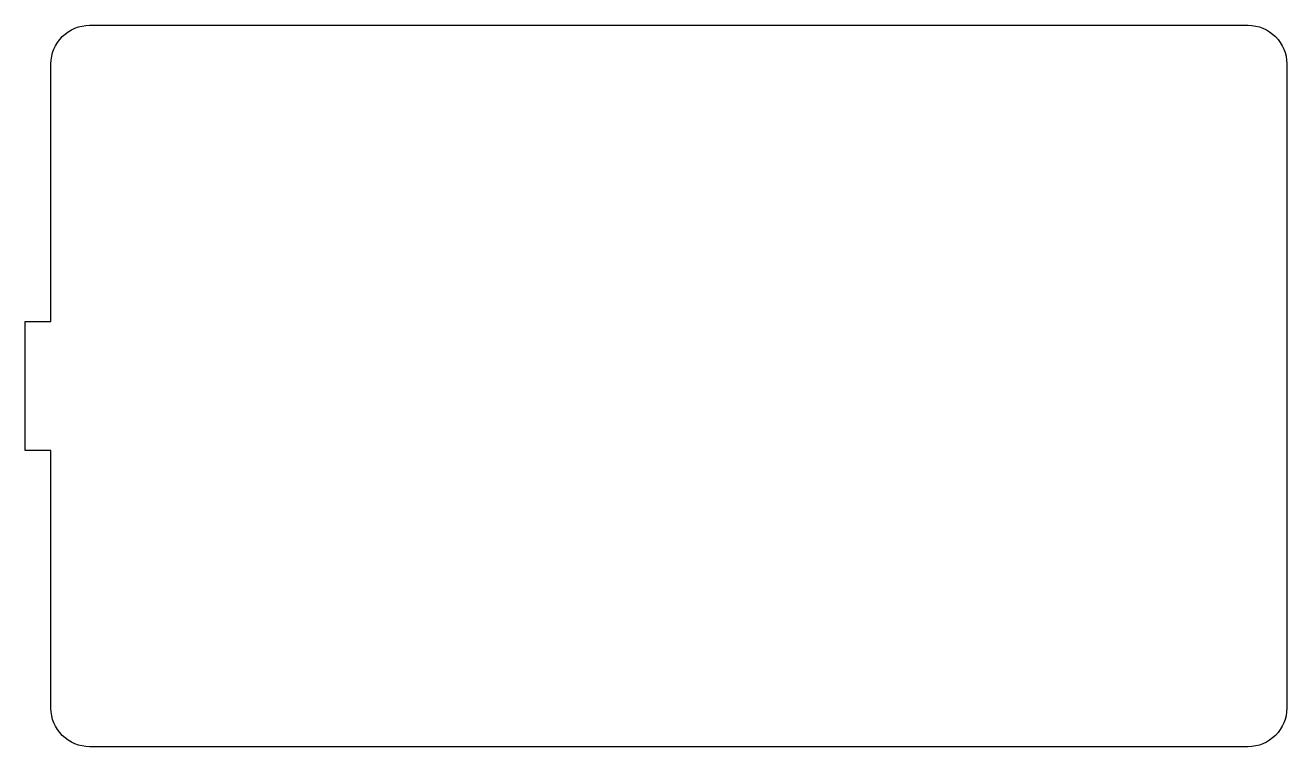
# Model space of a CAD drawing. Header units: millimetres. Extents: x -50 to 48, y -28 to 28.
import ezdxf

# ---------------------------------------------------------------- set-up
doc = ezdxf.new("R2010")
doc.units = ezdxf.units.MM
doc.layers.get('0').update_dxf_attribs({"linetype": 'CONTINUOUS'})

msp = doc.modelspace()

# ---------------------------------------------------------------- linework, layer by layer
msp.add_lwpolyline([(-45, 28), (45, 28, -0.414214), (48, 25), (48, -25, -0.414214), (45, -28), (-45, -28, -0.414214), (-48, -25), (-48, -5), (-50, -5), (-50, 5), (-48, 5), (-48, 25, -0.414214)], format="xyb", close=True)

doc.saveas('drawing.dxf')
